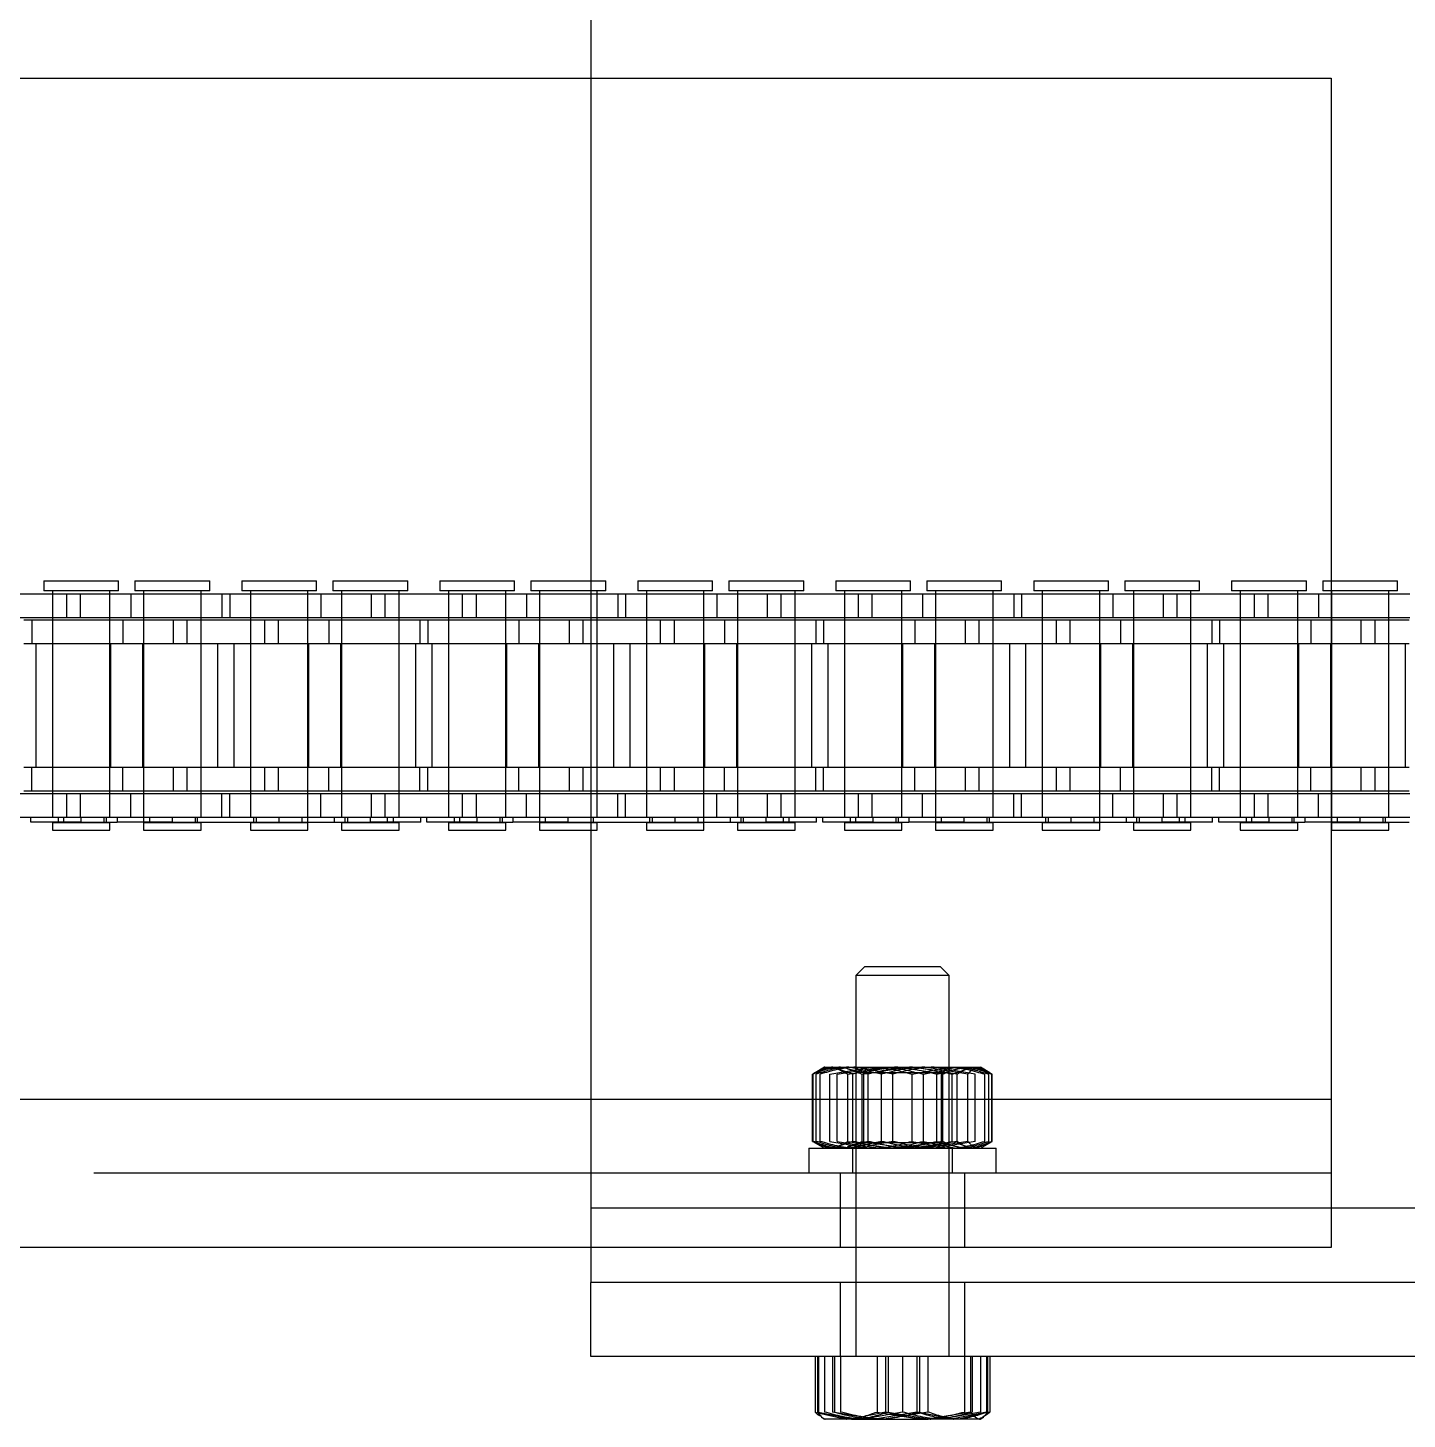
# Model space of a CAD drawing. Header units: metres. Extents: x 0 to 21025, y 0 to 14850.
# Drawn here: x 5451.9 to 5540.4, y 9035.6 to 9124.8 of the extents above; entities that cross this region are included whole.
import ezdxf

# ---------------------------------------------------------------- set-up
doc = ezdxf.new("R2010")
doc.units = ezdxf.units.M
doc.header["$LTSCALE"] = 25
doc.linetypes.add('HIDDEN2', pattern=[4.7625, 3.175, -1.5875])
doc.layers.add('SL4', color=4, linetype='Continuous')
doc.layers.add('ST1', color=7, linetype='HIDDEN2')

msp = doc.modelspace()

# ---------------------------------------------------------------- linework, layer by layer
at = {"layer": 'SL4'}
for p, q in [((5488.014, 9261.149), (5488.014, 9121.619)), ((4210.539, 9121.619), (5535.514, 9121.619)), ((5535.514, 9121.619), (5535.514, 9056.144)), ((5535.514, 9089.384), (5539.775, 9089.384)), ((5539.775, 9088.725), (5539.775, 9089.384)), ((5539.775, 9088.725), (5535.514, 9088.725)), ((5535.514, 9088.541), (5540.552, 9088.541)), ((5535.532, 9088.725), (5535.532, 9088.541)), ((5539.222, 9088.541), (5539.222, 9088.725)), ((5535.514, 9087.021), (5540.552, 9087.021)), ((5535.514, 9086.869), (5540.514, 9086.869)), ((5535.532, 9087.021), (5535.532, 9086.869)), ((5539.222, 9086.869), (5539.222, 9087.021)), ((5535.514, 9085.349), (5540.514, 9085.349)), ((5535.514, 9077.419), (5540.514, 9077.419)), ((5535.514, 9075.899), (5540.514, 9075.899)), ((5535.514, 9075.747), (5540.552, 9075.747)), ((5535.532, 9075.899), (5535.532, 9075.747)), ((5539.222, 9075.747), (5539.222, 9075.899)), ((5535.532, 9074.227), (5540.552, 9074.227)), ((5537.377, 9073.894), (5537.377, 9074.227)), ((5537.377, 9073.894), (5535.532, 9073.894)), ((5535.532, 9073.858), (5535.532, 9073.384)), ((5539.222, 9073.858), (5535.532, 9073.858)), ((5535.532, 9073.384), (5539.222, 9073.384)), ((5535.901, 9073.894), (5535.901, 9073.858)), ((5537.377, 9073.894), (5540.514, 9073.894)), ((5538.853, 9073.858), (5538.853, 9073.894)), ((5539.222, 9073.384), (5539.222, 9073.858)), ((4210.539, 9056.144), (5535.514, 9056.144)), ((5535.514, 9056.144), (5535.514, 9046.619)), ((5540.514, 9049.146), (5535.514, 9049.146)), ((5535.514, 9046.619), (4210.539, 9046.619)), ((5488.014, 9046.619), (5488.014, 9044.384)), ((5505.014, 9046.619), (5505.014, 9044.384)), ((5511.014, 9044.384), (5511.014, 9046.619)), ((5488.014, 9039.621), (5488.014, 9044.384)), ((5588.014, 9044.384), (5488.014, 9044.384)), ((5588.014, 9039.621), (5488.014, 9039.621)), ((5502.402, 9039.621), (5502.402, 9036.068)), ((5502.559, 9039.621), (5502.559, 9036.068)), ((5506.925, 9039.621), (5506.925, 9036.068)), ((5512.38, 9039.621), (5512.38, 9036.068)), ((5513.469, 9039.621), (5513.469, 9036.068)), ((5513.627, 9039.621), (5513.627, 9036.068)), ((5502.523, 9035.954), (5502.402, 9036.068)), ((5502.923, 9035.674), (5503.014, 9035.621)), ((5504.742, 9035.621), (5503.023, 9035.621)), ((5506.925, 9036.068), (5504.742, 9035.621)), ((5504.742, 9035.621), (5509.652, 9035.621)), ((5512.38, 9036.068), (5509.652, 9035.621)), ((5512.924, 9035.621), (5509.652, 9035.621)), ((5513.627, 9036.068), (5513.358, 9036.007)), ((5513.484, 9035.972), (5513.627, 9036.068))]:
    msp.add_line(p, q, dxfattribs=at)
for points, knots in [([(5504.742, 9035.621), (5504.69, 9035.622), (5503.953, 9035.628), (5503.231, 9035.856), (5502.559, 9036.068)], [0, 0, 0, 0, 0.070201, 1, 1, 1, 1]), ([(5502.559, 9036.068), (5502.697, 9035.885), (5502.877, 9035.647), (5503.061, 9035.626), (5503.104, 9035.621)], [0, 0, 0, 0, 0.768151, 1, 1, 1, 1]), ([(5509.652, 9035.621), (5509.587, 9035.622), (5508.666, 9035.628), (5507.764, 9035.856), (5506.925, 9036.068)], [0, 0, 0, 0, 0.0702006, 1, 1, 1, 1]), ([(5512.924, 9035.621), (5512.882, 9035.626), (5512.697, 9035.647), (5512.518, 9035.885), (5512.38, 9036.068)], [0, 0, 0, 0, 0.231849, 1, 1, 1, 1]), ([(5513.469, 9036.068), (5513.432, 9036.012), (5513.254, 9035.749), (5513.07, 9035.677), (5512.924, 9035.621)], [0, 0, 0, 0, 0.211001, 1, 1, 1, 1])]:
    msp.add_open_spline(points, degree=3, knots=knots, dxfattribs=at)
at = {"layer": 'ST1'}
for p, q in [((5488.014, 9121.619), (5488.014, 9049.146)), ((5452.93, 9089.384), (5457.727, 9089.384)), ((5452.93, 9089.384), (5452.93, 9088.725)), ((5457.727, 9088.725), (5457.727, 9089.384)), ((5458.778, 9089.384), (5463.575, 9089.384)), ((5458.778, 9089.384), (5458.778, 9088.725)), ((5463.575, 9088.725), (5463.575, 9089.384)), ((5465.63, 9089.384), (5470.427, 9089.384)), ((5465.63, 9089.384), (5465.63, 9088.725)), ((5470.427, 9088.725), (5470.427, 9089.384)), ((5471.478, 9089.384), (5476.275, 9089.384)), ((5471.478, 9089.384), (5471.478, 9088.725)), ((5476.275, 9088.725), (5476.275, 9089.384)), ((5478.33, 9089.384), (5483.127, 9089.384)), ((5478.33, 9089.384), (5478.33, 9088.725)), ((5483.127, 9088.725), (5483.127, 9089.384)), ((5484.178, 9089.384), (5488.975, 9089.384)), ((5484.178, 9089.384), (5484.178, 9088.725)), ((5488.975, 9088.725), (5488.975, 9089.384)), ((5491.03, 9089.384), (5495.827, 9089.384)), ((5491.03, 9089.384), (5491.03, 9088.725)), ((5495.827, 9088.725), (5495.827, 9089.384)), ((5496.878, 9089.384), (5501.675, 9089.384)), ((5496.878, 9089.384), (5496.878, 9088.725)), ((5501.675, 9088.725), (5501.675, 9089.384)), ((5503.73, 9089.384), (5508.527, 9089.384)), ((5503.73, 9089.384), (5503.73, 9088.725)), ((5508.527, 9088.725), (5508.527, 9089.384)), ((5509.578, 9089.384), (5514.375, 9089.384)), ((5509.578, 9089.384), (5509.578, 9088.725)), ((5514.375, 9088.725), (5514.375, 9089.384)), ((5516.43, 9089.384), (5521.227, 9089.384)), ((5516.43, 9089.384), (5516.43, 9088.725)), ((5521.227, 9088.725), (5521.227, 9089.384)), ((5522.278, 9089.384), (5527.075, 9089.384)), ((5522.278, 9089.384), (5522.278, 9088.725)), ((5527.075, 9088.725), (5527.075, 9089.384)), ((5529.13, 9089.384), (5533.927, 9089.384)), ((5529.13, 9089.384), (5529.13, 9088.725)), ((5533.927, 9088.725), (5533.927, 9089.384)), ((5534.978, 9089.384), (5535.514, 9089.384)), ((5534.978, 9089.384), (5534.978, 9088.725)), ((5445.302, 9088.541), (5454.397, 9088.541)), ((5457.727, 9088.725), (5452.93, 9088.725)), ((5453.484, 9088.725), (5453.484, 9074.227)), ((5453.484, 9088.541), (5453.484, 9087.021)), ((5454.397, 9088.541), (5455.257, 9088.541)), ((5454.397, 9087.021), (5454.397, 9088.541)), ((5455.257, 9088.541), (5464.352, 9088.541)), ((5455.257, 9088.541), (5455.257, 9087.021)), ((5457.174, 9074.227), (5457.174, 9088.725)), ((5457.174, 9087.021), (5457.174, 9088.541)), ((5458.504, 9088.541), (5458.504, 9087.021)), ((5463.575, 9088.725), (5458.778, 9088.725)), ((5459.332, 9088.725), (5459.332, 9074.227)), ((5459.332, 9088.541), (5459.332, 9087.021)), ((5463.022, 9074.227), (5463.022, 9088.725)), ((5463.022, 9087.021), (5463.022, 9088.541)), ((5464.352, 9088.541), (5464.352, 9087.021)), ((5464.352, 9088.541), (5470.702, 9088.541)), ((5464.854, 9088.541), (5464.854, 9087.021)), ((5470.427, 9088.725), (5465.63, 9088.725)), ((5466.184, 9088.725), (5466.184, 9074.227)), ((5466.184, 9088.541), (5466.184, 9087.021)), ((5469.874, 9074.227), (5469.874, 9088.725)), ((5469.874, 9087.021), (5469.874, 9088.541)), ((5470.702, 9088.541), (5470.702, 9087.021)), ((5470.702, 9088.541), (5479.797, 9088.541)), ((5476.275, 9088.725), (5471.478, 9088.725)), ((5472.032, 9088.725), (5472.032, 9074.227)), ((5472.032, 9088.541), (5472.032, 9087.021)), ((5473.949, 9087.021), (5473.949, 9088.541)), ((5474.809, 9088.541), (5474.809, 9087.021)), ((5475.722, 9074.227), (5475.722, 9088.725)), ((5475.722, 9087.021), (5475.722, 9088.541)), ((5483.127, 9088.725), (5478.33, 9088.725)), ((5478.884, 9088.725), (5478.884, 9074.227)), ((5478.884, 9088.541), (5478.884, 9087.021)), ((5479.797, 9088.541), (5480.657, 9088.541)), ((5479.797, 9087.021), (5479.797, 9088.541)), ((5480.657, 9088.541), (5489.752, 9088.541)), ((5480.657, 9088.541), (5480.657, 9087.021)), ((5482.574, 9074.227), (5482.574, 9088.725)), ((5482.574, 9087.021), (5482.574, 9088.541)), ((5483.904, 9088.541), (5483.904, 9087.021)), ((5488.975, 9088.725), (5484.178, 9088.725)), ((5484.732, 9088.725), (5484.732, 9074.227)), ((5484.732, 9088.541), (5484.732, 9087.021)), ((5488.422, 9074.227), (5488.422, 9088.725)), ((5488.422, 9087.021), (5488.422, 9088.541)), ((5489.752, 9088.541), (5489.752, 9087.021)), ((5489.752, 9088.541), (5496.102, 9088.541)), ((5490.254, 9088.541), (5490.254, 9087.021)), ((5495.827, 9088.725), (5491.03, 9088.725)), ((5491.584, 9088.725), (5491.584, 9074.227)), ((5491.584, 9088.541), (5491.584, 9087.021)), ((5495.274, 9074.227), (5495.274, 9088.725)), ((5495.274, 9087.021), (5495.274, 9088.541)), ((5496.102, 9088.541), (5496.102, 9087.021)), ((5496.102, 9088.541), (5505.197, 9088.541)), ((5501.675, 9088.725), (5496.878, 9088.725)), ((5497.432, 9088.725), (5497.432, 9074.227)), ((5497.432, 9088.541), (5497.432, 9087.021)), ((5499.349, 9087.021), (5499.349, 9088.541)), ((5500.209, 9088.541), (5500.209, 9087.021)), ((5501.122, 9074.227), (5501.122, 9088.725)), ((5501.122, 9087.021), (5501.122, 9088.541)), ((5508.527, 9088.725), (5503.73, 9088.725)), ((5504.284, 9088.725), (5504.284, 9074.227)), ((5504.284, 9088.541), (5504.284, 9087.021)), ((5505.197, 9088.541), (5506.057, 9088.541)), ((5505.197, 9087.021), (5505.197, 9088.541)), ((5506.057, 9088.541), (5515.152, 9088.541)), ((5506.057, 9088.541), (5506.057, 9087.021)), ((5507.974, 9074.227), (5507.974, 9088.725)), ((5507.974, 9087.021), (5507.974, 9088.541)), ((5509.304, 9088.541), (5509.304, 9087.021)), ((5514.375, 9088.725), (5509.578, 9088.725)), ((5510.132, 9088.725), (5510.132, 9074.227)), ((5510.132, 9088.541), (5510.132, 9087.021)), ((5513.822, 9074.227), (5513.822, 9088.725)), ((5513.822, 9087.021), (5513.822, 9088.541)), ((5515.152, 9088.541), (5515.152, 9087.021)), ((5515.152, 9088.541), (5521.502, 9088.541)), ((5515.654, 9088.541), (5515.654, 9087.021)), ((5521.227, 9088.725), (5516.43, 9088.725)), ((5516.984, 9088.725), (5516.984, 9074.227)), ((5516.984, 9088.541), (5516.984, 9087.021)), ((5520.674, 9074.227), (5520.674, 9088.725)), ((5520.674, 9087.021), (5520.674, 9088.541)), ((5521.502, 9088.541), (5521.502, 9087.021)), ((5521.502, 9088.541), (5530.597, 9088.541)), ((5527.075, 9088.725), (5522.278, 9088.725)), ((5522.832, 9088.725), (5522.832, 9074.227)), ((5522.832, 9088.541), (5522.832, 9087.021)), ((5524.749, 9087.021), (5524.749, 9088.541)), ((5525.609, 9088.541), (5525.609, 9087.021)), ((5526.522, 9074.227), (5526.522, 9088.725)), ((5526.522, 9087.021), (5526.522, 9088.541)), ((5533.927, 9088.725), (5529.13, 9088.725)), ((5529.684, 9088.725), (5529.684, 9074.227)), ((5529.684, 9088.541), (5529.684, 9087.021)), ((5530.597, 9088.541), (5531.457, 9088.541)), ((5530.597, 9087.021), (5530.597, 9088.541)), ((5531.457, 9088.541), (5535.514, 9088.541)), ((5531.457, 9088.541), (5531.457, 9087.021)), ((5533.374, 9074.227), (5533.374, 9088.725)), ((5533.374, 9087.021), (5533.374, 9088.541)), ((5534.704, 9088.541), (5534.704, 9087.021)), ((5535.514, 9088.725), (5534.978, 9088.725)), ((5535.532, 9088.541), (5535.532, 9087.021)), ((5535.532, 9088.541), (5535.532, 9087.021)), ((5539.222, 9087.021), (5539.222, 9088.541)), ((5539.222, 9087.021), (5539.222, 9088.541)), ((5445.302, 9087.021), (5454.397, 9087.021)), ((5451.652, 9086.869), (5458.002, 9086.869)), ((5452.154, 9086.869), (5452.154, 9085.349)), ((5453.484, 9086.869), (5453.484, 9085.349)), ((5454.397, 9087.021), (5455.257, 9087.021)), ((5455.257, 9087.021), (5464.352, 9087.021)), ((5457.174, 9085.349), (5457.174, 9086.869)), ((5458.002, 9086.869), (5458.002, 9085.349)), ((5458.002, 9086.869), (5467.097, 9086.869)), ((5459.332, 9086.869), (5459.332, 9085.349)), ((5461.249, 9085.349), (5461.249, 9086.869)), ((5462.109, 9086.869), (5462.109, 9085.349)), ((5463.022, 9085.349), (5463.022, 9086.869)), ((5464.352, 9087.021), (5470.702, 9087.021)), ((5466.184, 9086.869), (5466.184, 9085.349)), ((5467.097, 9086.869), (5467.957, 9086.869)), ((5467.097, 9085.349), (5467.097, 9086.869)), ((5467.957, 9086.869), (5477.052, 9086.869)), ((5467.957, 9086.869), (5467.957, 9085.349)), ((5469.874, 9085.349), (5469.874, 9086.869)), ((5470.702, 9087.021), (5479.797, 9087.021)), ((5471.204, 9086.869), (5471.204, 9085.349)), ((5472.032, 9086.869), (5472.032, 9085.349)), ((5475.722, 9085.349), (5475.722, 9086.869)), ((5477.052, 9086.869), (5477.052, 9085.349)), ((5477.052, 9086.869), (5483.402, 9086.869)), ((5477.554, 9086.869), (5477.554, 9085.349)), ((5478.884, 9086.869), (5478.884, 9085.349)), ((5479.797, 9087.021), (5480.657, 9087.021)), ((5480.657, 9087.021), (5489.752, 9087.021)), ((5482.574, 9085.349), (5482.574, 9086.869)), ((5483.402, 9086.869), (5483.402, 9085.349)), ((5483.402, 9086.869), (5492.497, 9086.869)), ((5484.732, 9086.869), (5484.732, 9085.349)), ((5486.649, 9085.349), (5486.649, 9086.869)), ((5487.509, 9086.869), (5487.509, 9085.349)), ((5488.422, 9085.349), (5488.422, 9086.869)), ((5489.752, 9087.021), (5496.102, 9087.021)), ((5491.584, 9086.869), (5491.584, 9085.349)), ((5492.497, 9086.869), (5493.357, 9086.869)), ((5492.497, 9085.349), (5492.497, 9086.869)), ((5493.357, 9086.869), (5502.452, 9086.869)), ((5493.357, 9086.869), (5493.357, 9085.349)), ((5495.274, 9085.349), (5495.274, 9086.869)), ((5496.102, 9087.021), (5505.197, 9087.021)), ((5496.604, 9086.869), (5496.604, 9085.349)), ((5497.432, 9086.869), (5497.432, 9085.349)), ((5501.122, 9085.349), (5501.122, 9086.869)), ((5502.452, 9086.869), (5502.452, 9085.349)), ((5502.452, 9086.869), (5508.802, 9086.869)), ((5502.954, 9086.869), (5502.954, 9085.349)), ((5504.284, 9086.869), (5504.284, 9085.349)), ((5505.197, 9087.021), (5506.057, 9087.021)), ((5506.057, 9087.021), (5515.152, 9087.021)), ((5507.974, 9085.349), (5507.974, 9086.869)), ((5508.802, 9086.869), (5508.802, 9085.349)), ((5508.802, 9086.869), (5517.897, 9086.869)), ((5510.132, 9086.869), (5510.132, 9085.349)), ((5512.049, 9085.349), (5512.049, 9086.869)), ((5512.909, 9086.869), (5512.909, 9085.349)), ((5513.822, 9085.349), (5513.822, 9086.869)), ((5515.152, 9087.021), (5521.502, 9087.021)), ((5516.984, 9086.869), (5516.984, 9085.349)), ((5517.897, 9086.869), (5518.757, 9086.869)), ((5517.897, 9085.349), (5517.897, 9086.869)), ((5518.757, 9086.869), (5527.852, 9086.869)), ((5518.757, 9086.869), (5518.757, 9085.349)), ((5520.674, 9085.349), (5520.674, 9086.869)), ((5521.502, 9087.021), (5530.597, 9087.021)), ((5522.004, 9086.869), (5522.004, 9085.349)), ((5522.832, 9086.869), (5522.832, 9085.349)), ((5526.522, 9085.349), (5526.522, 9086.869)), ((5527.852, 9086.869), (5527.852, 9085.349)), ((5527.852, 9086.869), (5534.202, 9086.869)), ((5528.354, 9086.869), (5528.354, 9085.349)), ((5529.684, 9086.869), (5529.684, 9085.349)), ((5530.597, 9087.021), (5531.457, 9087.021)), ((5531.457, 9087.021), (5535.514, 9087.021)), ((5533.374, 9085.349), (5533.374, 9086.869)), ((5534.202, 9086.869), (5534.202, 9085.349)), ((5534.202, 9086.869), (5535.514, 9086.869)), ((5535.532, 9086.869), (5535.532, 9075.899)), ((5535.532, 9086.869), (5535.532, 9085.349)), ((5537.449, 9085.349), (5537.449, 9086.869)), ((5538.309, 9086.869), (5538.309, 9085.349)), ((5539.222, 9075.899), (5539.222, 9086.869)), ((5539.222, 9085.349), (5539.222, 9086.869)), ((5451.652, 9085.349), (5458.002, 9085.349)), ((5452.437, 9077.419), (5452.437, 9085.349)), ((5453.484, 9085.349), (5453.484, 9077.419)), ((5457.174, 9077.419), (5457.174, 9085.349)), ((5457.217, 9085.349), (5457.217, 9077.419)), ((5458.002, 9085.349), (5467.097, 9085.349)), ((5459.289, 9077.419), (5459.289, 9085.349)), ((5459.332, 9085.349), (5459.332, 9077.419)), ((5463.022, 9077.419), (5463.022, 9085.349)), ((5464.069, 9085.349), (5464.069, 9077.419)), ((5465.137, 9077.419), (5465.137, 9085.349)), ((5466.184, 9085.349), (5466.184, 9077.419)), ((5467.097, 9085.349), (5467.957, 9085.349)), ((5467.957, 9085.349), (5477.052, 9085.349)), ((5469.874, 9077.419), (5469.874, 9085.349)), ((5469.917, 9085.349), (5469.917, 9077.419)), ((5471.989, 9077.419), (5471.989, 9085.349)), ((5472.032, 9085.349), (5472.032, 9077.419)), ((5475.722, 9077.419), (5475.722, 9085.349)), ((5476.769, 9085.349), (5476.769, 9077.419)), ((5477.052, 9085.349), (5483.402, 9085.349)), ((5477.837, 9077.419), (5477.837, 9085.349)), ((5478.884, 9085.349), (5478.884, 9077.419)), ((5482.574, 9077.419), (5482.574, 9085.349)), ((5482.617, 9085.349), (5482.617, 9077.419)), ((5483.402, 9085.349), (5492.497, 9085.349)), ((5484.689, 9077.419), (5484.689, 9085.349)), ((5484.732, 9085.349), (5484.732, 9077.419)), ((5488.422, 9077.419), (5488.422, 9085.349)), ((5489.469, 9085.349), (5489.469, 9077.419)), ((5490.537, 9077.419), (5490.537, 9085.349)), ((5491.584, 9085.349), (5491.584, 9077.419)), ((5492.497, 9085.349), (5493.357, 9085.349)), ((5493.357, 9085.349), (5502.452, 9085.349)), ((5495.274, 9077.419), (5495.274, 9085.349)), ((5495.317, 9085.349), (5495.317, 9077.419)), ((5497.389, 9077.419), (5497.389, 9085.349)), ((5497.432, 9085.349), (5497.432, 9077.419)), ((5501.122, 9077.419), (5501.122, 9085.349)), ((5502.169, 9085.349), (5502.169, 9077.419)), ((5502.452, 9085.349), (5508.802, 9085.349)), ((5503.237, 9077.419), (5503.237, 9085.349)), ((5504.284, 9085.349), (5504.284, 9077.419)), ((5507.974, 9077.419), (5507.974, 9085.349)), ((5508.017, 9085.349), (5508.017, 9077.419)), ((5508.802, 9085.349), (5517.897, 9085.349)), ((5510.089, 9077.419), (5510.089, 9085.349)), ((5510.132, 9085.349), (5510.132, 9077.419)), ((5513.822, 9077.419), (5513.822, 9085.349)), ((5514.869, 9085.349), (5514.869, 9077.419)), ((5515.937, 9077.419), (5515.937, 9085.349)), ((5516.984, 9085.349), (5516.984, 9077.419)), ((5517.897, 9085.349), (5518.757, 9085.349)), ((5518.757, 9085.349), (5527.852, 9085.349)), ((5520.674, 9077.419), (5520.674, 9085.349)), ((5520.717, 9085.349), (5520.717, 9077.419)), ((5522.789, 9077.419), (5522.789, 9085.349)), ((5522.832, 9085.349), (5522.832, 9077.419)), ((5526.522, 9077.419), (5526.522, 9085.349)), ((5527.569, 9085.349), (5527.569, 9077.419)), ((5527.852, 9085.349), (5534.202, 9085.349)), ((5528.637, 9077.419), (5528.637, 9085.349)), ((5529.684, 9085.349), (5529.684, 9077.419)), ((5533.374, 9077.419), (5533.374, 9085.349)), ((5533.417, 9085.349), (5533.417, 9077.419)), ((5534.202, 9085.349), (5535.514, 9085.349)), ((5535.489, 9077.419), (5535.489, 9085.349)), ((5535.532, 9085.349), (5535.532, 9077.419)), ((5539.222, 9077.419), (5539.222, 9085.349)), ((5540.269, 9085.349), (5540.269, 9077.419)), ((5451.652, 9077.419), (5458.002, 9077.419)), ((5452.154, 9075.899), (5452.154, 9077.419)), ((5453.484, 9077.419), (5453.484, 9075.899)), ((5457.174, 9075.899), (5457.174, 9077.419)), ((5458.002, 9075.899), (5458.002, 9077.419)), ((5458.002, 9077.419), (5467.097, 9077.419)), ((5459.332, 9077.419), (5459.332, 9075.899)), ((5461.249, 9075.899), (5461.249, 9077.419)), ((5462.109, 9077.419), (5462.109, 9075.899)), ((5463.022, 9075.899), (5463.022, 9077.419)), ((5466.184, 9077.419), (5466.184, 9075.899)), ((5467.097, 9077.419), (5467.957, 9077.419)), ((5467.097, 9075.899), (5467.097, 9077.419)), ((5467.957, 9077.419), (5477.052, 9077.419)), ((5467.957, 9077.419), (5467.957, 9075.899)), ((5469.874, 9075.899), (5469.874, 9077.419)), ((5471.204, 9075.899), (5471.204, 9077.419)), ((5472.032, 9077.419), (5472.032, 9075.899)), ((5475.722, 9075.899), (5475.722, 9077.419)), ((5477.052, 9075.899), (5477.052, 9077.419)), ((5477.052, 9077.419), (5483.402, 9077.419)), ((5477.554, 9075.899), (5477.554, 9077.419)), ((5478.884, 9077.419), (5478.884, 9075.899)), ((5482.574, 9075.899), (5482.574, 9077.419)), ((5483.402, 9075.899), (5483.402, 9077.419)), ((5483.402, 9077.419), (5492.497, 9077.419)), ((5484.732, 9077.419), (5484.732, 9075.899)), ((5486.649, 9075.899), (5486.649, 9077.419)), ((5487.509, 9077.419), (5487.509, 9075.899)), ((5488.422, 9075.899), (5488.422, 9077.419)), ((5491.584, 9077.419), (5491.584, 9075.899)), ((5492.497, 9077.419), (5493.357, 9077.419)), ((5492.497, 9075.899), (5492.497, 9077.419)), ((5493.357, 9077.419), (5502.452, 9077.419)), ((5493.357, 9077.419), (5493.357, 9075.899)), ((5495.274, 9075.899), (5495.274, 9077.419)), ((5496.604, 9075.899), (5496.604, 9077.419)), ((5497.432, 9077.419), (5497.432, 9075.899)), ((5501.122, 9075.899), (5501.122, 9077.419)), ((5502.452, 9075.899), (5502.452, 9077.419)), ((5502.452, 9077.419), (5508.802, 9077.419)), ((5502.954, 9075.899), (5502.954, 9077.419)), ((5504.284, 9077.419), (5504.284, 9075.899)), ((5507.974, 9075.899), (5507.974, 9077.419)), ((5508.802, 9075.899), (5508.802, 9077.419)), ((5508.802, 9077.419), (5517.897, 9077.419)), ((5510.132, 9077.419), (5510.132, 9075.899)), ((5512.049, 9075.899), (5512.049, 9077.419)), ((5512.909, 9077.419), (5512.909, 9075.899)), ((5513.822, 9075.899), (5513.822, 9077.419)), ((5516.984, 9077.419), (5516.984, 9075.899)), ((5517.897, 9077.419), (5518.757, 9077.419)), ((5517.897, 9075.899), (5517.897, 9077.419)), ((5518.757, 9077.419), (5527.852, 9077.419)), ((5518.757, 9077.419), (5518.757, 9075.899)), ((5520.674, 9075.899), (5520.674, 9077.419)), ((5522.004, 9075.899), (5522.004, 9077.419)), ((5522.832, 9077.419), (5522.832, 9075.899)), ((5526.522, 9075.899), (5526.522, 9077.419)), ((5527.852, 9075.899), (5527.852, 9077.419)), ((5527.852, 9077.419), (5534.202, 9077.419)), ((5528.354, 9075.899), (5528.354, 9077.419)), ((5529.684, 9077.419), (5529.684, 9075.899)), ((5533.374, 9075.899), (5533.374, 9077.419)), ((5534.202, 9075.899), (5534.202, 9077.419)), ((5534.202, 9077.419), (5535.514, 9077.419)), ((5535.532, 9077.419), (5535.532, 9075.899)), ((5537.449, 9075.899), (5537.449, 9077.419)), ((5538.309, 9077.419), (5538.309, 9075.899)), ((5539.222, 9075.899), (5539.222, 9077.419)), ((5445.302, 9075.747), (5454.397, 9075.747)), ((5451.652, 9075.899), (5458.002, 9075.899)), ((5453.484, 9075.747), (5453.484, 9074.227)), ((5454.397, 9075.747), (5455.257, 9075.747)), ((5454.397, 9074.227), (5454.397, 9075.747)), ((5455.257, 9075.747), (5464.352, 9075.747)), ((5455.257, 9075.747), (5455.257, 9074.227)), ((5457.174, 9074.227), (5457.174, 9075.747)), ((5458.002, 9075.899), (5467.097, 9075.899)), ((5458.504, 9074.227), (5458.504, 9075.747)), ((5459.332, 9075.747), (5459.332, 9073.894)), ((5463.022, 9074.227), (5463.022, 9075.747)), ((5464.352, 9074.227), (5464.352, 9075.747)), ((5464.352, 9075.747), (5470.702, 9075.747)), ((5464.854, 9074.227), (5464.854, 9075.747)), ((5466.184, 9075.747), (5466.184, 9074.227)), ((5467.097, 9075.899), (5467.957, 9075.899)), ((5467.957, 9075.899), (5477.052, 9075.899)), ((5469.874, 9073.894), (5469.874, 9075.747)), ((5470.702, 9074.227), (5470.702, 9075.747)), ((5470.702, 9075.747), (5479.797, 9075.747)), ((5472.032, 9075.747), (5472.032, 9074.227)), ((5473.949, 9074.227), (5473.949, 9075.747)), ((5474.809, 9075.747), (5474.809, 9074.227)), ((5475.722, 9074.227), (5475.722, 9075.747)), ((5477.052, 9075.899), (5483.402, 9075.899)), ((5478.884, 9075.747), (5478.884, 9074.227)), ((5479.797, 9075.747), (5480.657, 9075.747)), ((5479.797, 9074.227), (5479.797, 9075.747)), ((5480.657, 9075.747), (5489.752, 9075.747)), ((5480.657, 9075.747), (5480.657, 9074.227)), ((5482.574, 9074.227), (5482.574, 9075.747)), ((5483.402, 9075.899), (5492.497, 9075.899)), ((5483.904, 9074.227), (5483.904, 9075.747)), ((5484.732, 9075.747), (5484.732, 9073.894)), ((5488.422, 9074.227), (5488.422, 9075.747)), ((5489.752, 9074.227), (5489.752, 9075.747)), ((5489.752, 9075.747), (5496.102, 9075.747)), ((5490.254, 9074.227), (5490.254, 9075.747)), ((5491.584, 9075.747), (5491.584, 9074.227)), ((5492.497, 9075.899), (5493.357, 9075.899)), ((5493.357, 9075.899), (5502.452, 9075.899)), ((5495.274, 9073.894), (5495.274, 9075.747)), ((5496.102, 9074.227), (5496.102, 9075.747)), ((5496.102, 9075.747), (5505.197, 9075.747)), ((5497.432, 9075.747), (5497.432, 9074.227)), ((5499.349, 9074.227), (5499.349, 9075.747)), ((5500.209, 9075.747), (5500.209, 9074.227)), ((5501.122, 9074.227), (5501.122, 9075.747)), ((5502.452, 9075.899), (5508.802, 9075.899)), ((5504.284, 9075.747), (5504.284, 9074.227)), ((5505.197, 9075.747), (5506.057, 9075.747)), ((5505.197, 9074.227), (5505.197, 9075.747)), ((5506.057, 9075.747), (5515.152, 9075.747)), ((5506.057, 9075.747), (5506.057, 9074.227)), ((5507.974, 9074.227), (5507.974, 9075.747)), ((5508.802, 9075.899), (5517.897, 9075.899)), ((5509.304, 9074.227), (5509.304, 9075.747)), ((5510.132, 9075.747), (5510.132, 9073.894)), ((5513.822, 9074.227), (5513.822, 9075.747)), ((5515.152, 9074.227), (5515.152, 9075.747)), ((5515.152, 9075.747), (5521.502, 9075.747)), ((5515.654, 9074.227), (5515.654, 9075.747)), ((5516.984, 9075.747), (5516.984, 9074.227)), ((5517.897, 9075.899), (5518.757, 9075.899)), ((5518.757, 9075.899), (5527.852, 9075.899)), ((5520.674, 9073.894), (5520.674, 9075.747)), ((5521.502, 9074.227), (5521.502, 9075.747)), ((5521.502, 9075.747), (5530.597, 9075.747)), ((5522.832, 9075.747), (5522.832, 9074.227)), ((5524.749, 9074.227), (5524.749, 9075.747)), ((5525.609, 9075.747), (5525.609, 9074.227)), ((5526.522, 9074.227), (5526.522, 9075.747)), ((5527.852, 9075.899), (5534.202, 9075.899)), ((5529.684, 9075.747), (5529.684, 9074.227)), ((5530.597, 9075.747), (5531.457, 9075.747)), ((5530.597, 9074.227), (5530.597, 9075.747)), ((5531.457, 9075.747), (5535.514, 9075.747)), ((5531.457, 9075.747), (5531.457, 9074.227)), ((5533.374, 9074.227), (5533.374, 9075.747)), ((5534.202, 9075.899), (5535.514, 9075.899)), ((5534.704, 9074.227), (5534.704, 9075.747)), ((5535.532, 9075.747), (5535.532, 9073.894)), ((5535.532, 9075.747), (5535.532, 9074.227)), ((5539.222, 9074.227), (5539.222, 9075.747)), ((5539.222, 9074.227), (5539.222, 9075.747)), ((5445.302, 9074.227), (5454.397, 9074.227)), ((5452.098, 9073.894), (5452.098, 9074.227)), ((5453.853, 9074.227), (5453.853, 9073.858)), ((5454.222, 9073.894), (5454.222, 9074.227)), ((5454.397, 9074.227), (5455.257, 9074.227)), ((5455.257, 9074.227), (5464.352, 9074.227)), ((5455.329, 9073.894), (5455.329, 9074.227)), ((5456.805, 9073.858), (5456.805, 9074.227)), ((5456.948, 9073.894), (5456.948, 9074.227)), ((5457.625, 9074.227), (5457.625, 9073.894)), ((5459.701, 9074.227), (5459.701, 9073.858)), ((5461.177, 9073.894), (5461.177, 9074.227)), ((5462.653, 9073.858), (5462.653, 9074.227)), ((5462.796, 9073.894), (5462.796, 9074.227)), ((5464.352, 9074.227), (5470.702, 9074.227)), ((5466.41, 9073.894), (5466.41, 9074.227)), ((5466.553, 9074.227), (5466.553, 9073.858)), ((5468.029, 9073.894), (5468.029, 9074.227)), ((5469.505, 9073.858), (5469.505, 9074.227)), ((5470.702, 9074.227), (5479.797, 9074.227)), ((5471.581, 9073.894), (5471.581, 9074.227)), ((5472.258, 9073.894), (5472.258, 9074.227)), ((5472.401, 9074.227), (5472.401, 9073.858)), ((5473.877, 9073.894), (5473.877, 9074.227)), ((5474.984, 9073.894), (5474.984, 9074.227)), ((5475.353, 9073.858), (5475.353, 9074.227)), ((5477.108, 9073.894), (5477.108, 9074.227)), ((5477.498, 9073.894), (5477.498, 9074.227)), ((5479.253, 9074.227), (5479.253, 9073.858)), ((5479.622, 9073.894), (5479.622, 9074.227)), ((5479.797, 9074.227), (5480.657, 9074.227)), ((5480.657, 9074.227), (5489.752, 9074.227)), ((5480.729, 9073.894), (5480.729, 9074.227)), ((5482.205, 9073.858), (5482.205, 9074.227)), ((5482.348, 9073.894), (5482.348, 9074.227)), ((5483.025, 9074.227), (5483.025, 9073.894)), ((5485.101, 9074.227), (5485.101, 9073.858)), ((5486.577, 9073.894), (5486.577, 9074.227)), ((5488.053, 9073.858), (5488.053, 9074.227)), ((5488.196, 9073.894), (5488.196, 9074.227)), ((5489.752, 9074.227), (5496.102, 9074.227)), ((5491.81, 9073.894), (5491.81, 9074.227)), ((5491.953, 9074.227), (5491.953, 9073.858)), ((5493.429, 9073.894), (5493.429, 9074.227)), ((5494.905, 9073.858), (5494.905, 9074.227)), ((5496.102, 9074.227), (5505.197, 9074.227)), ((5496.981, 9073.894), (5496.981, 9074.227)), ((5497.658, 9073.894), (5497.658, 9074.227)), ((5497.801, 9074.227), (5497.801, 9073.858)), ((5499.277, 9073.894), (5499.277, 9074.227)), ((5500.384, 9073.894), (5500.384, 9074.227)), ((5500.753, 9073.858), (5500.753, 9074.227)), ((5502.508, 9073.894), (5502.508, 9074.227)), ((5502.898, 9073.894), (5502.898, 9074.227)), ((5504.653, 9074.227), (5504.653, 9073.858)), ((5505.022, 9073.894), (5505.022, 9074.227)), ((5505.197, 9074.227), (5506.057, 9074.227)), ((5506.057, 9074.227), (5515.152, 9074.227)), ((5506.129, 9073.894), (5506.129, 9074.227)), ((5507.605, 9073.858), (5507.605, 9074.227)), ((5507.748, 9073.894), (5507.748, 9074.227)), ((5508.425, 9074.227), (5508.425, 9073.894)), ((5510.501, 9074.227), (5510.501, 9073.858)), ((5511.977, 9073.894), (5511.977, 9074.227)), ((5513.453, 9073.858), (5513.453, 9074.227)), ((5513.596, 9073.894), (5513.596, 9074.227)), ((5515.152, 9074.227), (5521.502, 9074.227)), ((5517.21, 9073.894), (5517.21, 9074.227)), ((5517.353, 9074.227), (5517.353, 9073.858)), ((5518.829, 9073.894), (5518.829, 9074.227)), ((5520.305, 9073.858), (5520.305, 9074.227)), ((5521.502, 9074.227), (5530.597, 9074.227)), ((5522.381, 9073.894), (5522.381, 9074.227)), ((5523.058, 9073.894), (5523.058, 9074.227)), ((5523.201, 9074.227), (5523.201, 9073.858)), ((5524.677, 9073.894), (5524.677, 9074.227)), ((5525.784, 9073.894), (5525.784, 9074.227)), ((5526.153, 9073.858), (5526.153, 9074.227)), ((5527.908, 9073.894), (5527.908, 9074.227)), ((5528.298, 9073.894), (5528.298, 9074.227)), ((5530.053, 9074.227), (5530.053, 9073.858)), ((5530.422, 9073.894), (5530.422, 9074.227)), ((5530.597, 9074.227), (5531.457, 9074.227)), ((5531.457, 9074.227), (5535.532, 9074.227)), ((5531.529, 9073.894), (5531.529, 9074.227)), ((5533.005, 9073.858), (5533.005, 9074.227)), ((5533.148, 9073.894), (5533.148, 9074.227)), ((5533.825, 9074.227), (5533.825, 9073.894)), ((5535.901, 9074.227), (5535.901, 9073.894)), ((5538.853, 9073.894), (5538.853, 9074.227)), ((5538.996, 9073.894), (5538.996, 9074.227)), ((5455.329, 9073.894), (5452.098, 9073.894)), ((5457.174, 9073.858), (5453.484, 9073.858)), ((5453.484, 9073.858), (5453.484, 9073.384)), ((5453.484, 9073.384), (5457.174, 9073.384)), ((5455.329, 9073.894), (5457.625, 9073.894)), ((5457.174, 9073.384), (5457.174, 9073.858)), ((5461.177, 9073.894), (5457.625, 9073.894)), ((5463.022, 9073.858), (5459.332, 9073.858)), ((5459.332, 9073.858), (5459.332, 9073.384)), ((5459.332, 9073.384), (5463.022, 9073.384)), ((5461.177, 9073.894), (5473.877, 9073.894)), ((5463.022, 9073.384), (5463.022, 9073.858)), ((5469.874, 9073.858), (5466.184, 9073.858)), ((5466.184, 9073.858), (5466.184, 9073.384)), ((5466.184, 9073.384), (5469.874, 9073.384)), ((5469.874, 9073.384), (5469.874, 9073.858)), ((5475.722, 9073.858), (5472.032, 9073.858)), ((5472.032, 9073.858), (5472.032, 9073.384)), ((5472.032, 9073.384), (5475.722, 9073.384)), ((5477.108, 9073.894), (5473.877, 9073.894)), ((5475.722, 9073.384), (5475.722, 9073.858)), ((5480.729, 9073.894), (5477.498, 9073.894)), ((5482.574, 9073.858), (5478.884, 9073.858)), ((5478.884, 9073.858), (5478.884, 9073.384)), ((5478.884, 9073.384), (5482.574, 9073.384)), ((5480.729, 9073.894), (5483.025, 9073.894)), ((5482.574, 9073.384), (5482.574, 9073.858)), ((5486.577, 9073.894), (5483.025, 9073.894)), ((5488.422, 9073.858), (5484.732, 9073.858)), ((5484.732, 9073.858), (5484.732, 9073.384)), ((5484.732, 9073.384), (5488.422, 9073.384)), ((5486.577, 9073.894), (5499.277, 9073.894)), ((5488.422, 9073.384), (5488.422, 9073.858)), ((5495.274, 9073.858), (5491.584, 9073.858)), ((5491.584, 9073.858), (5491.584, 9073.384)), ((5491.584, 9073.384), (5495.274, 9073.384)), ((5495.274, 9073.384), (5495.274, 9073.858)), ((5501.122, 9073.858), (5497.432, 9073.858)), ((5497.432, 9073.858), (5497.432, 9073.384)), ((5497.432, 9073.384), (5501.122, 9073.384)), ((5502.508, 9073.894), (5499.277, 9073.894)), ((5501.122, 9073.384), (5501.122, 9073.858)), ((5506.129, 9073.894), (5502.898, 9073.894)), ((5507.974, 9073.858), (5504.284, 9073.858)), ((5504.284, 9073.858), (5504.284, 9073.384)), ((5504.284, 9073.384), (5507.974, 9073.384)), ((5506.129, 9073.894), (5508.425, 9073.894)), ((5507.974, 9073.384), (5507.974, 9073.858)), ((5511.977, 9073.894), (5508.425, 9073.894)), ((5513.822, 9073.858), (5510.132, 9073.858)), ((5510.132, 9073.858), (5510.132, 9073.384)), ((5510.132, 9073.384), (5513.822, 9073.384)), ((5511.977, 9073.894), (5524.677, 9073.894)), ((5513.822, 9073.384), (5513.822, 9073.858)), ((5520.674, 9073.858), (5516.984, 9073.858)), ((5516.984, 9073.858), (5516.984, 9073.384)), ((5516.984, 9073.384), (5520.674, 9073.384)), ((5520.674, 9073.384), (5520.674, 9073.858)), ((5526.522, 9073.858), (5522.832, 9073.858)), ((5522.832, 9073.858), (5522.832, 9073.384)), ((5522.832, 9073.384), (5526.522, 9073.384)), ((5527.908, 9073.894), (5524.677, 9073.894)), ((5526.522, 9073.384), (5526.522, 9073.858)), ((5531.529, 9073.894), (5528.298, 9073.894)), ((5533.374, 9073.858), (5529.684, 9073.858)), ((5529.684, 9073.858), (5529.684, 9073.384)), ((5529.684, 9073.384), (5533.374, 9073.384)), ((5531.529, 9073.894), (5533.825, 9073.894)), ((5533.374, 9073.384), (5533.374, 9073.858)), ((5535.532, 9073.894), (5533.825, 9073.894)), ((5505.569, 9064.621), (5505.014, 9064.067)), ((5510.46, 9064.621), (5505.569, 9064.621)), ((5511.014, 9064.067), (5510.46, 9064.621)), ((5511.014, 9064.067), (5505.014, 9064.067)), ((5505.014, 9064.067), (5505.014, 9046.619)), ((5511.014, 9046.619), (5511.014, 9064.067)), ((5503.014, 9058.181), (5502.403, 9057.828)), ((5502.599, 9057.933), (5503.396, 9058.181)), ((5502.88, 9058.042), (5503.15, 9058.181)), ((5502.987, 9058.119), (5503.042, 9058.181)), ((5503.042, 9058.181), (5503.014, 9058.181)), ((5503.014, 9058.181), (5503.543, 9058.181)), ((5503.348, 9057.734), (5505.987, 9058.181)), ((5503.396, 9058.181), (5503.62, 9058.155)), ((5504.836, 9057.734), (5503.543, 9058.181)), ((5503.543, 9058.181), (5507.718, 9058.181)), ((5503.802, 9058.092), (5504.501, 9057.734)), ((5503.819, 9057.734), (5506.586, 9058.181)), ((5505.803, 9057.734), (5504.491, 9058.068)), ((5504.501, 9057.734), (5507.363, 9058.181)), ((5506.676, 9057.734), (5504.579, 9058.181)), ((5505.014, 9058.181), (5505.514, 9057.831)), ((5507.402, 9057.734), (5505.069, 9058.181)), ((5505.429, 9057.734), (5508.311, 9058.181)), ((5510.599, 9057.734), (5507.718, 9058.181)), ((5507.718, 9058.181), (5512.188, 9058.181)), ((5508.626, 9057.734), (5510.959, 9058.181)), ((5511.527, 9057.734), (5508.665, 9058.181)), ((5509.352, 9057.734), (5511.45, 9058.181)), ((5512.209, 9057.734), (5509.443, 9058.181)), ((5512.68, 9057.734), (5510.041, 9058.181)), ((5510.226, 9057.734), (5511.982, 9058.181)), ((5510.514, 9057.831), (5511.014, 9058.181)), ((5511.192, 9057.734), (5512.485, 9058.181)), ((5512.188, 9058.181), (5513.014, 9058.181)), ((5512.986, 9058.181), (5513.042, 9058.157)), ((5513.625, 9057.828), (5513.014, 9058.181)), ((5502.251, 9053.428), (5502.251, 9057.734)), ((5502.29, 9053.428), (5502.29, 9057.734)), ((5502.481, 9053.428), (5502.481, 9057.734)), ((5502.736, 9053.428), (5502.736, 9057.734)), ((5503.348, 9053.428), (5503.348, 9057.734)), ((5503.819, 9053.428), (5503.819, 9057.734)), ((5504.501, 9053.428), (5504.501, 9057.734)), ((5504.836, 9053.428), (5504.836, 9057.734)), ((5505.429, 9053.428), (5505.429, 9057.734)), ((5510.101, 9057.831), (5505.514, 9057.831)), ((5505.514, 9057.831), (5505.514, 9053.357)), ((5505.803, 9053.428), (5505.803, 9057.734)), ((5506.676, 9053.428), (5506.676, 9057.734)), ((5507.402, 9053.428), (5507.402, 9057.734)), ((5508.626, 9053.428), (5508.626, 9057.734)), ((5509.352, 9053.428), (5509.352, 9057.734)), ((5510.514, 9057.831), (5510.101, 9057.831)), ((5510.226, 9053.428), (5510.226, 9057.734)), ((5510.514, 9053.357), (5510.514, 9057.831)), ((5510.599, 9053.428), (5510.599, 9057.734)), ((5511.192, 9053.428), (5511.192, 9057.734)), ((5511.527, 9053.428), (5511.527, 9057.734)), ((5512.209, 9053.428), (5512.209, 9057.734)), ((5512.68, 9053.428), (5512.68, 9057.734)), ((5513.292, 9053.428), (5513.292, 9057.734)), ((5513.547, 9053.428), (5513.547, 9057.734)), ((5513.739, 9053.428), (5513.739, 9057.734)), ((5513.777, 9053.428), (5513.777, 9057.734)), ((4210.539, 9056.144), (5535.514, 9056.144)), ((5503.348, 9053.428), (5505.987, 9052.981)), ((5504.836, 9053.428), (5503.543, 9052.981)), ((5503.802, 9053.07), (5504.501, 9053.428)), ((5503.819, 9053.428), (5506.586, 9052.981)), ((5505.803, 9053.428), (5504.491, 9053.094)), ((5504.501, 9053.428), (5507.363, 9052.981)), ((5506.676, 9053.428), (5504.579, 9052.981)), ((5507.402, 9053.428), (5505.069, 9052.981)), ((5505.429, 9053.428), (5508.311, 9052.981)), ((5510.599, 9053.428), (5507.718, 9052.981)), ((5508.626, 9053.428), (5510.959, 9052.981)), ((5511.527, 9053.428), (5508.665, 9052.981)), ((5509.352, 9053.428), (5511.45, 9052.981)), ((5512.209, 9053.428), (5509.443, 9052.981)), ((5512.68, 9053.428), (5510.041, 9052.981)), ((5510.226, 9053.428), (5511.982, 9052.981)), ((5511.192, 9053.428), (5512.485, 9052.981)), ((5513.608, 9053.365), (5513.777, 9053.428)), ((5502.014, 9052.981), (5514.014, 9052.981)), ((5502.014, 9052.981), (5502.014, 9051.381)), ((5502.403, 9053.334), (5503.014, 9052.981)), ((5503.396, 9052.981), (5503.62, 9053.007)), ((5504.814, 9052.981), (5504.814, 9051.381)), ((5505.514, 9053.357), (5505.014, 9053.006)), ((5505.014, 9053.006), (5510.519, 9053.006)), ((5505.014, 9053.006), (5505.014, 9052.981)), ((5505.514, 9053.357), (5510.514, 9053.357)), ((5511.014, 9053.006), (5510.514, 9053.357)), ((5510.519, 9053.006), (5511.014, 9053.006)), ((5511.014, 9052.981), (5511.014, 9053.006)), ((5511.214, 9051.381), (5511.214, 9052.981)), ((5513.014, 9052.981), (5513.625, 9053.334)), ((5514.014, 9051.381), (5514.014, 9052.981)), ((5535.514, 9051.381), (4210.539, 9051.381)), ((5504.014, 9051.381), (5504.014, 9046.619)), ((5512.014, 9046.619), (5512.014, 9051.381)), ((5588.014, 9049.146), (5488.014, 9049.146)), ((5488.014, 9049.146), (5488.014, 9046.619)), ((5535.514, 9049.146), (5488.014, 9049.146)), ((5504.014, 9044.384), (5504.014, 9039.621)), ((5505.014, 9044.384), (5505.014, 9039.621)), ((5511.014, 9039.621), (5511.014, 9044.384)), ((5512.014, 9039.621), (5512.014, 9044.384)), ((5502.62, 9039.621), (5502.62, 9036.068)), ((5503.014, 9039.621), (5503.014, 9036.068)), ((5503.535, 9039.621), (5503.535, 9036.068)), ((5503.649, 9039.621), (5503.649, 9036.068)), ((5504.035, 9039.621), (5504.035, 9036.068)), ((5506.38, 9039.621), (5506.38, 9036.068)), ((5507.099, 9039.621), (5507.099, 9036.068)), ((5508.014, 9039.621), (5508.014, 9036.068)), ((5508.93, 9039.621), (5508.93, 9036.068)), ((5509.104, 9039.621), (5509.104, 9036.068)), ((5509.648, 9039.621), (5509.648, 9036.068)), ((5511.993, 9039.621), (5511.993, 9036.068)), ((5512.493, 9039.621), (5512.493, 9036.068)), ((5513.014, 9039.621), (5513.014, 9036.068)), ((5513.409, 9039.621), (5513.409, 9036.068)), ((5502.402, 9036.068), (5504.391, 9035.621)), ((5502.62, 9036.068), (5504.859, 9035.621)), ((5502.801, 9035.744), (5502.923, 9035.674)), ((5503.649, 9036.068), (5506.376, 9035.621)), ((5508.014, 9036.068), (5505.514, 9035.621)), ((5508.93, 9036.068), (5506.232, 9035.621)), ((5506.38, 9036.068), (5509.187, 9035.621)), ((5509.648, 9036.068), (5506.842, 9035.621)), ((5507.099, 9036.068), (5509.796, 9035.621)), ((5509.104, 9036.068), (5511.286, 9035.621)), ((5513.014, 9036.068), (5510.514, 9035.621)), ((5513.409, 9036.068), (5511.169, 9035.621)), ((5513.358, 9036.007), (5511.637, 9035.621)), ((5513.014, 9035.621), (5512.924, 9035.621)), ((5512.951, 9035.621), (5513.014, 9035.621)), ((5513.078, 9035.658), (5513.227, 9035.744)), ((5513.217, 9035.792), (5513.484, 9035.972))]:
    msp.add_line(p, q, dxfattribs=at)
for points, knots in [([(5503.543, 9058.181), (5503.513, 9058.181), (5503.076, 9058.174), (5502.649, 9057.946), (5502.251, 9057.734)], [0, 0, 0, 0, 0.070201, 1, 1, 1, 1]), ([(5502.251, 9057.734), (5502.384, 9057.802), (5502.902, 9058.064), (5503.44, 9058.131), (5503.84, 9058.181)], [0, 0, 0, 0, 0.2575513, 1, 1, 1, 1]), ([(5504.046, 9058.181), (5504.005, 9058.181), (5503.411, 9058.174), (5502.83, 9057.946), (5502.29, 9057.734)], [0, 0, 0, 0, 0.070201, 1, 1, 1, 1]), ([(5504.579, 9058.181), (5504.529, 9058.181), (5503.821, 9058.174), (5503.127, 9057.946), (5502.481, 9057.734)], [0, 0, 0, 0, 0.070201, 1, 1, 1, 1]), ([(5505.069, 9058.181), (5505.014, 9058.181), (5504.226, 9058.174), (5503.454, 9057.946), (5502.736, 9057.734)], [0, 0, 0, 0, 0.070201, 1, 1, 1, 1]), ([(5503.84, 9058.181), (5503.984, 9058.174), (5504.522, 9058.15), (5505.046, 9057.91), (5505.429, 9057.734)], [0, 0, 0, 0, 0.268634, 1, 1, 1, 1]), ([(5507.718, 9058.181), (5507.649, 9058.181), (5506.676, 9058.174), (5505.723, 9057.946), (5504.836, 9057.734)], [0, 0, 0, 0, 0.0702006, 1, 1, 1, 1]), ([(5508.665, 9058.181), (5508.597, 9058.181), (5507.63, 9058.174), (5506.683, 9057.946), (5505.803, 9057.734)], [0, 0, 0, 0, 0.070201, 1, 1, 1, 1]), ([(5505.987, 9058.181), (5506.05, 9058.181), (5506.941, 9058.174), (5507.814, 9057.946), (5508.626, 9057.734)], [0, 0, 0, 0, 0.070201, 1, 1, 1, 1]), ([(5506.586, 9058.181), (5506.651, 9058.181), (5507.585, 9058.174), (5508.501, 9057.946), (5509.352, 9057.734)], [0, 0, 0, 0, 0.070201, 1, 1, 1, 1]), ([(5509.443, 9058.181), (5509.377, 9058.181), (5508.443, 9058.174), (5507.527, 9057.946), (5506.676, 9057.734)], [0, 0, 0, 0, 0.070201, 1, 1, 1, 1]), ([(5507.363, 9058.181), (5507.431, 9058.181), (5508.398, 9058.174), (5509.345, 9057.946), (5510.226, 9057.734)], [0, 0, 0, 0, 0.070201, 1, 1, 1, 1]), ([(5510.041, 9058.181), (5509.979, 9058.181), (5509.087, 9058.174), (5508.214, 9057.946), (5507.402, 9057.734)], [0, 0, 0, 0, 0.070201, 1, 1, 1, 1]), ([(5508.311, 9058.181), (5508.379, 9058.181), (5509.352, 9058.174), (5510.306, 9057.946), (5511.192, 9057.734)], [0, 0, 0, 0, 0.0702006, 1, 1, 1, 1]), ([(5510.599, 9057.734), (5510.733, 9057.802), (5511.251, 9058.064), (5511.789, 9058.131), (5512.188, 9058.181)], [0, 0, 0, 0, 0.2575513, 1, 1, 1, 1]), ([(5510.959, 9058.181), (5511.014, 9058.181), (5511.802, 9058.174), (5512.574, 9057.946), (5513.292, 9057.734)], [0, 0, 0, 0, 0.070201, 1, 1, 1, 1]), ([(5511.45, 9058.181), (5511.499, 9058.181), (5512.208, 9058.174), (5512.902, 9057.946), (5513.547, 9057.734)], [0, 0, 0, 0, 0.070201, 1, 1, 1, 1]), ([(5511.527, 9057.734), (5511.62, 9057.802), (5511.98, 9058.064), (5512.355, 9058.131), (5512.633, 9058.181)], [0, 0, 0, 0, 0.257551, 1, 1, 1, 1]), ([(5511.982, 9058.181), (5512.024, 9058.181), (5512.617, 9058.174), (5513.198, 9057.946), (5513.739, 9057.734)], [0, 0, 0, 0, 0.0702006, 1, 1, 1, 1]), ([(5512.188, 9058.181), (5512.333, 9058.174), (5512.871, 9058.15), (5513.394, 9057.91), (5513.777, 9057.734)], [0, 0, 0, 0, 0.268634, 1, 1, 1, 1]), ([(5512.209, 9057.734), (5512.265, 9057.802), (5512.483, 9058.064), (5512.71, 9058.131), (5512.878, 9058.181)], [0, 0, 0, 0, 0.257551, 1, 1, 1, 1]), ([(5512.485, 9058.181), (5512.516, 9058.181), (5512.952, 9058.174), (5513.38, 9057.946), (5513.777, 9057.734)], [0, 0, 0, 0, 0.070201, 1, 1, 1, 1]), ([(5512.633, 9058.181), (5512.733, 9058.177), (5512.996, 9058.165), (5513.253, 9058.002), (5513.411, 9057.902)], [0, 0, 0, 0, 0.382677, 1, 1, 1, 1]), ([(5512.878, 9058.181), (5512.939, 9058.182), (5513.032, 9058.183), (5513.122, 9058.097), (5513.153, 9058.068)], [0, 0, 0, 0, 0.659117, 1, 1, 1, 1]), ([(5502.251, 9053.428), (5502.384, 9053.36), (5502.902, 9053.098), (5503.44, 9053.031), (5503.84, 9052.981)], [0, 0, 0, 0, 0.257551, 1, 1, 1, 1]), ([(5504.046, 9052.981), (5504.005, 9052.982), (5503.411, 9052.988), (5502.83, 9053.216), (5502.29, 9053.428)], [0, 0, 0, 0, 0.070201, 1, 1, 1, 1]), ([(5504.579, 9052.981), (5504.529, 9052.982), (5503.821, 9052.988), (5503.127, 9053.216), (5502.481, 9053.428)], [0, 0, 0, 0, 0.070201, 1, 1, 1, 1]), ([(5505.069, 9052.981), (5505.014, 9052.982), (5504.226, 9052.988), (5503.454, 9053.216), (5502.736, 9053.428)], [0, 0, 0, 0, 0.070201, 1, 1, 1, 1]), ([(5503.84, 9052.981), (5503.984, 9052.988), (5504.522, 9053.012), (5505.046, 9053.252), (5505.429, 9053.428)], [0, 0, 0, 0, 0.268634, 1, 1, 1, 1]), ([(5507.718, 9052.981), (5507.649, 9052.982), (5506.676, 9052.988), (5505.723, 9053.216), (5504.836, 9053.428)], [0, 0, 0, 0, 0.0702006, 1, 1, 1, 1]), ([(5508.665, 9052.981), (5508.597, 9052.982), (5507.63, 9052.988), (5506.683, 9053.216), (5505.803, 9053.428)], [0, 0, 0, 0, 0.070201, 1, 1, 1, 1]), ([(5505.987, 9052.981), (5506.05, 9052.982), (5506.941, 9052.988), (5507.814, 9053.216), (5508.626, 9053.428)], [0, 0, 0, 0, 0.070201, 1, 1, 1, 1]), ([(5506.586, 9052.981), (5506.651, 9052.982), (5507.585, 9052.988), (5508.501, 9053.216), (5509.352, 9053.428)], [0, 0, 0, 0, 0.070201, 1, 1, 1, 1]), ([(5509.443, 9052.981), (5509.377, 9052.982), (5508.443, 9052.988), (5507.527, 9053.216), (5506.676, 9053.428)], [0, 0, 0, 0, 0.070201, 1, 1, 1, 1]), ([(5507.363, 9052.981), (5507.431, 9052.982), (5508.398, 9052.988), (5509.345, 9053.216), (5510.226, 9053.428)], [0, 0, 0, 0, 0.070201, 1, 1, 1, 1]), ([(5510.041, 9052.981), (5509.979, 9052.982), (5509.087, 9052.988), (5508.214, 9053.216), (5507.402, 9053.428)], [0, 0, 0, 0, 0.070201, 1, 1, 1, 1]), ([(5508.311, 9052.981), (5508.379, 9052.982), (5509.352, 9052.988), (5510.306, 9053.216), (5511.192, 9053.428)], [0, 0, 0, 0, 0.070201, 1, 1, 1, 1]), ([(5510.599, 9053.428), (5510.733, 9053.36), (5511.251, 9053.098), (5511.789, 9053.031), (5512.188, 9052.981)], [0, 0, 0, 0, 0.257551, 1, 1, 1, 1]), ([(5510.959, 9052.981), (5511.014, 9052.982), (5511.802, 9052.988), (5512.574, 9053.216), (5513.292, 9053.428)], [0, 0, 0, 0, 0.070201, 1, 1, 1, 1]), ([(5511.45, 9052.981), (5511.499, 9052.982), (5512.208, 9052.988), (5512.902, 9053.216), (5513.547, 9053.428)], [0, 0, 0, 0, 0.0702006, 1, 1, 1, 1]), ([(5511.527, 9053.428), (5511.62, 9053.36), (5511.98, 9053.098), (5512.355, 9053.031), (5512.633, 9052.981)], [0, 0, 0, 0, 0.257551, 1, 1, 1, 1]), ([(5511.982, 9052.981), (5512.024, 9052.982), (5512.617, 9052.988), (5513.198, 9053.216), (5513.739, 9053.428)], [0, 0, 0, 0, 0.070201, 1, 1, 1, 1]), ([(5512.188, 9052.981), (5512.333, 9052.988), (5512.871, 9053.012), (5513.394, 9053.252), (5513.777, 9053.428)], [0, 0, 0, 0, 0.268634, 1, 1, 1, 1]), ([(5512.209, 9053.428), (5512.265, 9053.36), (5512.483, 9053.098), (5512.71, 9053.031), (5512.878, 9052.981)], [0, 0, 0, 0, 0.257551, 1, 1, 1, 1]), ([(5503.543, 9052.981), (5503.513, 9052.981), (5503.134, 9052.986), (5502.762, 9053.184), (5502.421, 9053.365)], [0, 0, 0, 0, 0.080832, 1, 1, 1, 1]), ([(5512.485, 9052.981), (5512.516, 9052.981), (5512.784, 9052.983), (5513.047, 9053.121), (5513.279, 9053.243)], [0, 0, 0, 0, 0.1142828, 1, 1, 1, 1]), ([(5502.809, 9035.803), (5502.729, 9035.823), (5502.632, 9035.847), (5502.539, 9035.938), (5502.523, 9035.954)], [0, 0, 0, 0, 0.831587, 1, 1, 1, 1]), ([(5505.514, 9035.621), (5505.455, 9035.622), (5504.611, 9035.628), (5503.783, 9035.856), (5503.014, 9036.068)], [0, 0, 0, 0, 0.070201, 1, 1, 1, 1]), ([(5506.232, 9035.621), (5506.168, 9035.622), (5505.258, 9035.628), (5504.365, 9035.856), (5503.535, 9036.068)], [0, 0, 0, 0, 0.070201, 1, 1, 1, 1]), ([(5506.842, 9035.621), (5506.775, 9035.622), (5505.828, 9035.628), (5504.899, 9035.856), (5504.035, 9036.068)], [0, 0, 0, 0, 0.070201, 1, 1, 1, 1]), ([(5504.391, 9035.621), (5504.438, 9035.622), (5505.11, 9035.628), (5505.768, 9035.856), (5506.38, 9036.068)], [0, 0, 0, 0, 0.070201, 1, 1, 1, 1]), ([(5504.859, 9035.621), (5504.912, 9035.622), (5505.669, 9035.628), (5506.41, 9035.856), (5507.099, 9036.068)], [0, 0, 0, 0, 0.0702006, 1, 1, 1, 1]), ([(5506.376, 9035.621), (5506.441, 9035.622), (5507.362, 9035.628), (5508.264, 9035.856), (5509.104, 9036.068)], [0, 0, 0, 0, 0.070201, 1, 1, 1, 1]), ([(5510.514, 9035.621), (5510.455, 9035.622), (5509.611, 9035.628), (5508.783, 9035.856), (5508.014, 9036.068)], [0, 0, 0, 0, 0.0702006, 1, 1, 1, 1]), ([(5511.169, 9035.621), (5511.116, 9035.622), (5510.36, 9035.628), (5509.619, 9035.856), (5508.93, 9036.068)], [0, 0, 0, 0, 0.070201, 1, 1, 1, 1]), ([(5509.187, 9035.621), (5509.253, 9035.622), (5510.201, 9035.628), (5511.129, 9035.856), (5511.993, 9036.068)], [0, 0, 0, 0, 0.070201, 1, 1, 1, 1]), ([(5511.637, 9035.621), (5511.59, 9035.622), (5510.918, 9035.628), (5510.26, 9035.856), (5509.648, 9036.068)], [0, 0, 0, 0, 0.0702006, 1, 1, 1, 1]), ([(5509.796, 9035.621), (5509.86, 9035.622), (5510.771, 9035.628), (5511.663, 9035.856), (5512.493, 9036.068)], [0, 0, 0, 0, 0.070201, 1, 1, 1, 1]), ([(5511.286, 9035.621), (5511.338, 9035.622), (5512.075, 9035.628), (5512.797, 9035.856), (5513.469, 9036.068)], [0, 0, 0, 0, 0.070201, 1, 1, 1, 1]), ([(5512.951, 9035.621), (5512.987, 9035.616), (5513.03, 9035.609), (5513.071, 9035.663), (5513.078, 9035.671)], [0, 0, 0, 0, 0.844853, 1, 1, 1, 1])]:
    msp.add_open_spline(points, degree=3, knots=knots, dxfattribs=at)

doc.saveas('drawing.dxf')
